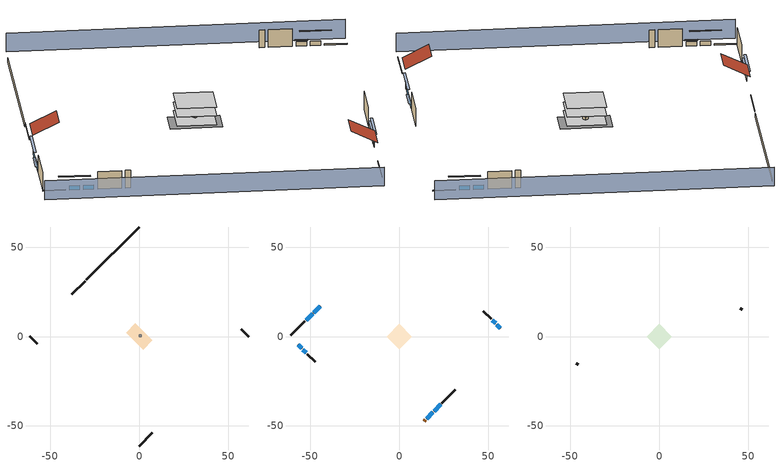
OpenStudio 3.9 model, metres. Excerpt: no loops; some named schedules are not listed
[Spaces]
crawlspace - vented 1
 floor foundation (Slab1 construction): -7.42,2.12 -2.12,7.42 7.42,-2.12 2.12,-7.42 z-0.91
 wall outside (RimJoist1 construction): -30.35,31.01 -37.7,23.67 z0.3:0.61
 wall outside (RimJoist2 construction): 61.36,0 57.27,4.09 z0.3:0.61
 wall outside (RimJoist3 construction): 0,-61.36 7.35,-54.01 z0.3:0.61
 wall outside (RimJoist4 construction): -61.36,0 -57.27,-4.09 z0.3:0.61
 wall foundation (FoundationWall1 construction): 0,61.36 -29.69,31.67 z-0.91:0.3
central ac and furnace airloop ret air space
 floor adiabatic (AdiabaticConst): 0,0 0,1 1,1 1,0 z0
 wall adiabatic (AdiabaticConst): 0,1 0,0 1,0 1,1 0,1 z0:1
 ceiling adiabatic (AdiabaticConst): 1,0 1,1 0,1 0,0 z1
conditioned space 1
 floor to crawlspace - vented 1 (Floor1 construction): -7.11,0 0,7.11 7.11,0 0,-7.11 z0.3
 floor adiabatic (AdiabaticFloorConstruction): -7.11,0 0,7.11 7.11,0 0,-7.11 z2.74
 wall outside (Wall1 construction): -52.88,8.48 -60.7,0.66 z0.3:5.18
 wall outside (Wall2 construction): 51.48,9.88 47.13,14.23 z0.3:5.18
 wall outside (Wall3 construction): 23.92,-37.44 31.48,-29.88 z0.3:5.18
 wall outside (Wall4 construction): -51.48,-9.88 -47.13,-14.23 z0.3:5.18
 wall outside (AdiabaticWallConstruction): -44.33,17.03 -47.95,13.41 / -48.6,12.76 -52.22,9.14 / 19.51,-41.85 23.27,-38.09 z0.3:1.46; 56.61,4.75 54.7,6.66 / 54.04,7.32 52.14,9.22 / -56.61,-4.75 -54.7,-6.66 / -54.04,-7.32 -52.14,-9.22 z0.3:1.52; 15.28,-46.08 18.85,-42.51 z0.3:1.43
 wall outside (AdiabaticWallConstruction 1): 13.98,-47.38 14.63,-46.73 z0.3:2.34
 window (WindowConstruction): -44.33,17.03 -47.95,13.41 z0.3:1.46
 window (WindowConstruction 1): -48.6,12.76 -52.22,9.14 z0.3:1.46
 window (WindowConstruction 2): 56.61,4.75 54.7,6.66 z0.3:1.52
 window (WindowConstruction 3): 54.04,7.32 52.14,9.22 z0.3:1.52
 window (WindowConstruction 4): 15.29,-46.08 18.85,-42.51 z0.3:1.43
 window (WindowConstruction 5): 19.51,-41.85 23.27,-38.09 z0.3:1.46
 window (WindowConstruction 6): -56.61,-4.75 -54.7,-6.66 z0.3:1.52
 window (WindowConstruction 7): -54.04,-7.32 -52.14,-9.22 z0.3:1.52
 door (Door): 13.98,-47.38 14.63,-46.73 z0.3:2.34
 ceiling adiabatic (AdiabaticFloorConstruction): 0,-7.11 7.11,0 0,7.11 -7.11,0 z2.74
attic - vented 1
 floor to conditioned space 1 (Floor2 construction Reversed): -7.11,0 0,7.11 7.11,0 0,-7.11 z5.18
 wall outside (Wall5 construction): 46.47,14.89 45.46,15.91 z0.3:5.18
 wall outside (Wall6 construction): -46.47,-14.89 -45.46,-15.91 z0.3:5.18
 roof outside (Roof1 construction): -43.67,17.69,5.18 -38.91,12.93,8.55 -33.59,18.25,8.55 -38.35,23.01,5.18
 roof outside (Roof2 construction): 13.33,-48.04,5.18 8.57,-43.28,8.55 3.25,-48.6,8.55 8.01,-53.35,5.18
shading: -64.59,-3.23 -3.23,-64.59 / 64.59,3.23 3.23,64.59 z0:5.18; -49.89,11.47 -42.39,18.97 -42.82,19.4 -50.32,11.91 z4.21; -52.44,8.92 -48.39,12.97 -48.82,13.4 -52.87,9.35 z1.77; 52.76,8.6 58.55,2.81 58.98,3.24 53.19,9.03 z4.27; 51.92,9.44 54.26,7.1 54.69,7.53 52.35,9.87 z1.83; 20.79,-40.57 13.35,-48.02 13.78,-48.45 21.22,-41 z4.18; 23.48,-37.88 19.29,-42.07 19.72,-42.5 23.91,-38.31 z1.77; -52.76,-8.6 -58.55,-2.81 -58.98,-3.24 -53.19,-9.03 z4.27; -51.92,-9.44 -54.26,-7.1 -54.69,-7.53 -52.35,-9.87 z1.83
[Site]
Portland Intl Arpt_OR: Latitude {deg}=45.59; Longitude {deg}=-122.6; Time Zone {hr}=-8; Elevation {m}=33; Terrain=Suburbs; Keep Site Location Information=Yes
[Site:GroundTemperature:Shallow]
10.2558, 8.96328, 8.85977, 9.47314, 11.9355, 14.3863, 16.5111, 17.8571, 17.9714, 16.8767, 14.8061, 12.4304
[Site:WaterMainsTemperature]
Calculation Method=Schedule; Temperature Schedule=mains temperature schedule
[Building]
Building 1
[Material] Roughness=Rough
Name | Thickness {m} | Conductivity {W/m-K} | Density {kg/m3} | Specific Heat {J/kg-K} | Thermal Absorptance | Solar Absorptance | Visible Absorptance
wood shingles or shakes | 0.00635 | 0.162714 | 1121.4 | 1465.45 | 0.9 | 0.85 | 0.85
roof rigid ins | 0.00281632 | 0.029427 | 32.04 | 1214.23 | 0.9 | 0.7 | 0.7
osb sheathing 0.5 in. | 0.0127 | 0.115458 | 512.64 | 1214.23 | 0.9 | 0.6 | 0.6
wood siding | 0.0254 | 0.102417 | 544.68 | 1172.36 | 0.9 | 0.85 | 0.85
osb sheathing 0.5 in. 1 | 0.0127 | 0.115458 | 512.64 | 1214.23 | 0.9 | 0.7 | 0.7
wall stud and cavity | 0.1397 | 0.550994 | 139.0536 | 1170.24 | 0.9 | 0.7 | 0.7
gypsum board | 0.0127 | 0.160291 | 801 | 837.4 | 0.9 | 0.6 | 0.6
wall stud and cavity 1 | 0.1397 | 0.727959 | 139.0536 | 1170.24 | 0.9 | 0.6 | 0.6
rim joist stud and cavity | 0.0508 | 0.178688 | 50.32683 | 1063.81 | 0.9 | 0.6 | 0.6
floor stud and cavity | 0.1397 | 0.923637 | 92.3553 | 1139.71 | 0.9 | 0.7 | 0.7
osb sheathing 0.75 in. | 0.01905 | 0.115458 | 512.64 | 1214.23 | 0.9 | 0.7 | 0.7
floor covering | 0.0127 | 0.0433444 | 54.468 | 1339.84 | 0.9 | 0.6 | 0.6
ceiling loosefill ins | 0.254 | 0.0480833 | 16.02 | 1046.75 | 0.9 | 0.7 | 0.7
ceiling stud and cavity | 0.1397 | 0.104117 | 65.682 | 1177.47 | 0.9 | 0.7 | 0.7
concrete 8.0 in. | 0.2032 | 1.803125 | 2242.8 | 837.4 | 0.9 | 0.7 | 0.7
soil 0.5 in. | 0.0127 | 2.9427 | 1842.3 | 418.7 | 0.9 | 0.7 | 0.7
wood siding 1; wood siding 2 | 0.0254 | 0.102417 | 544.68 | 1172.36
wall rigid ins; floor rigid ins | 0.512978 | 0.029427 | 32.04 | 1214.23 | 0.9 | 0.7 | 0.7
wall stud and cavity 2 | 0.0889 | 0.380278 | 52.3479 | 1209.89 | 0.9 | 0.7 | 0.7
door material | 0.04445 | 0.0612267 | 512.64 | 1214.23 | 0.9 | 0.7 | 0.7
floor stud and cavity 1 | 0.1397 | 1.75129 | 37.0049 | 1207.88 | 0.9 | 0.7 | 0.7
wall stud and cavity 3 | 0.0889 | 0.391764 | 83.0341 | 1211.67 | 0.9 | 0.7 | 0.7
furniture material conditioned space 1 | 0.1524 | 0.115458 | 640.8 | 1214.23 | 0.9 | 0.6 | 0.6
[Construction]
Roof1 construction; Roof2 construction: wood shingles or shakes, roof rigid ins, osb sheathing 0.5 in.
Wall1 construction; Wall2 construction; Wall3 construction; Wall4 construction: wood siding, osb sheathing 0.5 in. 1, wall stud and cavity, gypsum board
Wall5 construction; Wall6 construction: wood siding, osb sheathing 0.5 in. 1, wall stud and cavity 1
RimJoist1 construction; RimJoist2 construction; RimJoist3 construction; RimJoist4 construction: wood siding, rim joist stud and cavity
Floor1 construction: floor stud and cavity, osb sheathing 0.75 in., floor covering
Floor2 construction Reversed: gypsum board, ceiling stud and cavity, ceiling loosefill ins
FoundationWall1 construction: concrete 8.0 in.
Slab1 construction: soil 0.5 in.
WindowConstruction; WindowConstruction 1; WindowConstruction 2; WindowConstruction 3; WindowConstruction 4; WindowConstruction 5; WindowConstruction 6; WindowConstruction 7: WindowMaterial
AdiabaticWallConstruction: wood siding 1, wall rigid ins, wall stud and cavity 2, gypsum board
Door: door material
AdiabaticWallConstruction 1: wood siding 2, wall rigid ins, wall stud and cavity 2, gypsum board
AdiabaticFloorConstruction: floor stud and cavity 1, floor rigid ins, osb sheathing 0.75 in., floor covering
PartitionWallConstruction: gypsum board, wall stud and cavity 3, gypsum board
furniture construction conditioned space 1: furniture material conditioned space 1
AdiabaticConst: Adiabatic
[WindowMaterial:SimpleGlazingSystem]
WindowMaterial: U-Factor {W/m2-K}=2.78222; Solar Heat Gain Coefficient=0.56
[Material:NoMass]
Adiabatic: Roughness=Rough; Thermal Resistance {m2-K/W}=176.1
[ThermalZone] Multiplier=1; Use Ideal Air Loads=No
Name | Volume {m3} | Thermostat
conditioned space | 493.619 | conditioned space temperature setpoint
attic - vented | 75.9013
crawlspace - vented | 123.405
central ac and furnace airloop ret air zone | 1
[Sizing:Zone] Zone Cooling Design Supply Air Temperature Input Method=SupplyAirTemperature; Zone Cooling Design Supply Air Temperature {C}=14; Zone Cooling Design Supply Air Temperature Difference {deltaC}=11.11; Zone Heating Design Supply Air Temperature Input Method=SupplyAirTemperature; Zone Heating Design Supply Air Temperature {C}=40; Zone Heating Design Supply Air Temperature Difference {deltaC}=11.11; Zone Cooling Design Supply Air Humidity Ratio {kg-H2O/kg-air}=0.0085; Zone Heating Design Supply Air Humidity Ratio {kg-H2O/kg-air}=0.008; Cooling Design Air Flow Method=DesignDay; Heating Design Air Flow Method=DesignDay; Account for Dedicated Outdoor Air System=No; Dedicated Outdoor Air System Control Strategy=NeutralSupplyAir; Dedicated Outdoor Air Low Setpoint Temperature for Design {C}=autosize; Dedicated Outdoor Air High Setpoint Temperature for Design {C}=autosize; Zone Load Sizing Method=Sensible Load Only No Latent Load; Zone Latent Cooling Design Supply Air Humidity Ratio Input Method=HumidityRatioDifference; Zone Cooling Design Supply Air Humidity Ratio Difference {kgWater/kgDryAir}=0.005; Zone Latent Heating Design Supply Air Humidity Ratio Input Method=HumidityRatioDifference; Zone Humidification Design Supply Air Humidity Ratio Difference {kgWater/kgDryAir}=0.005; Sizing Option=Coincident
attic - vented; crawlspace - vented; central ac and furnace airloop ret air zone
[Space]
Name | Thermal Zone | Volume {m3}
conditioned space 1 | conditioned space | 493.619
attic - vented 1 | attic - vented | 75.9013
crawlspace - vented 1 | crawlspace - vented | 123.405
central ac and furnace airloop ret air space | central ac and furnace airloop ret air zone
[ThermostatSetpoint:DualSetpoint]
conditioned space temperature setpoint: Heating Setpoint Temperature Schedule=heating setpoint; Cooling Setpoint Temperature Schedule=cooling setpoint; Temperature Difference Between Cutout And Setpoint {deltaC}=0
[Foundation:Kiva]
Foundation Kiva 1: Initial Indoor Air Temperature {C}=8.24991; Wall Height Above Grade {m}=0.3048; Wall Depth Below Slab {m}=0.2032
[Foundation:Kiva:Settings]
Soil Conductivity {W/m-K}=2.9427; Soil Density {kg/m3}=1842.3; Soil Specific Heat {J/kg-K}=418.7; Ground Solar Absorptivity=0.9; Ground Thermal Absorptivity=0.9; Ground Surface Roughness {m}=0.03; Far-Field Width {m}=40; Deep-Ground Boundary Condition=ZeroFlux; Deep-Ground Depth {m}=40; Minimum Cell Dimension {m}=0.2; Maximum Cell Growth Coefficient=3; Simulation Timestep=Timestep
[SurfaceProperty:ExposedFoundationPerimeter]
Slab1: Exposed Perimeter Calculation Method=TotalExposedPerimeter; Total Exposed Perimeter {m}=41.9862
[SurfaceProperty:IncidentSolarMultiplier] Incident Solar Multiplier=1; Incident Solar Multiplier Schedule=trans schedule winter=0.85 summer=0.7
Window1; Window2; Window3; Window4; Window5; Window6; Window7; Window8
[InternalMass:Definition] Design Level Calculation Method=SurfaceArea
Name | Construction | Surface Area {m2}
partition wall mass | PartitionWallConstruction | 202.436
furniture mass conditioned space 1 | furniture construction conditioned space 1 | 80.97429
[InternalMass] Space or SpaceType=conditioned space 1; Multiplier=1
Name | Internal Mass Definition
partition wall mass | partition wall mass
furniture mass conditioned space 1 | furniture mass conditioned space 1
[Fan:SystemModel]
central ac and furnace supply fan: Availability Schedule=Always On Discrete; Design Maximum Air Flow Rate {m3/s}=0.691875; Speed Control Method=Discrete; Electric Power Minimum Flow Rate Fraction=0.2; Design Pressure Rise {Pa}=500; Motor Efficiency=1; Motor In Air Stream Fraction=1; Design Electric Power Consumption {W}=autosize; Design Power Sizing Method=PowerPerFlow; Electric Power Per Unit Flow Rate {W/(m3/s)}=794.58; Electric Power Per Unit Flow Rate Per Unit Pressure {W-s/m3-Pa}=1.66667; Fan Total Efficiency=0.7; Motor Loss Radiative Fraction=0; Speed Flow Fraction 1=0.90723; Speed Electric Power Fraction 1=0.74671; Speed Flow Fraction 2=1; Speed Electric Power Fraction 2=1
[EnergyManagementSystem:Sensor]
Name | Output Variable or Output Meter Index Key | Output Variable or Output Meter
central_ac_and_furnace_supply_fan_s; central_ac_and_furnace_supply_fan_s_1 | central ac and furnace supply fan | Fan Electricity Energy
water_heater_T_set | water heater setpoint | Schedule Value
out_pb_s |  | Site Outdoor Air Barometric Pressure
out_wt_s |  | Site Outdoor Air Humidity Ratio
site_vw_s |  | Site Wind Speed
cool_season | cooling season schedule | Schedule Value
central_ac_and_furnace_airloop_Fan_RTF_s | central ac and furnace supply fan | Fan Runtime Fraction Speed 1
central_ac_and_furnace_airloop_Fan_RTF_s_1 | central ac and furnace supply fan | Fan Runtime Fraction Speed 2
central_ac_and_furnace_airloop_AH_MFR_s | Node 8 | System Node Mass Flow Rate
central_ac_and_furnace_airloop_AH_VFR_s | Node 8 | System Node Current Density Volume Flow Rate
central_ac_and_furnace_airloop_AH_Tout_s | Node 8 | System Node Temperature
central_ac_and_furnace_airloop_AH_Wout_s | Node 8 | System Node Humidity Ratio
central_ac_and_furnace_airloop_RA_T_s | Node 11 | System Node Temperature
central_ac_and_furnace_airloop_Ra_W_s | Node 11 | System Node Humidity Ratio
central_ac_and_furnace_airloop_0_DZ_T_s | crawlspace - vented | Zone Air Temperature
central_ac_and_furnace_airloop_0_DZ_W_s | crawlspace - vented | Zone Mean Air Humidity Ratio
natural_vent_s | natural vent schedule | Schedule Value
htg_sp_s | heating setpoint | Schedule Value
clg_sp_s | cooling setpoint | Schedule Value
mech_vent_range_fan_0_sch_s | mech vent range fan 0 schedule | Schedule Value
mech_vent_bath_fan_0_sch_s | mech vent bath fan 0 schedule | Schedule Value
clothes_dryer_exhaust_0_sch_s | clothes_dryer | Schedule Value
htg_load_cond |  | Heating:EnergyTransfer:Zone:CONDITIONED SPACE
clg_load_cond |  | Cooling:EnergyTransfer:Zone:CONDITIONED SPACE
htg_load_duct |  | Heating:EnergyTransfer:Zone:CENTRAL AC AND FURNACE AIRLOOP RET AIR ZONE
clg_load_duct |  | Cooling:EnergyTransfer:Zone:CENTRAL AC AND FURNACE AIRLOOP RET AIR ZONE
s_conv | Floor1 | Surface Inside Face Convection Heat Gain Energy
s_ig | Floor1 | Surface Inside Face Internal Gains Radiation Heat Gain Energy
s_sol | Floor1 | Surface Inside Face Solar Radiation Heat Gain Energy
s_lgt | Floor1 | Surface Inside Face Lights Radiation Heat Gain Energy
s_surf | Floor1 | Surface Inside Face Net Surface Thermal Radiation Heat Gain Energy
s_conv_1 | Floor2 | Surface Inside Face Convection Heat Gain Energy
s_ig_1 | Floor2 | Surface Inside Face Internal Gains Radiation Heat Gain Energy
s_sol_1 | Floor2 | Surface Inside Face Solar Radiation Heat Gain Energy
s_lgt_1 | Floor2 | Surface Inside Face Lights Radiation Heat Gain Energy
s_surf_1 | Floor2 | Surface Inside Face Net Surface Thermal Radiation Heat Gain Energy
s_conv_2 | inferred conditioned ceiling | Surface Inside Face Convection Heat Gain Energy
s_ig_2 | inferred conditioned ceiling | Surface Inside Face Internal Gains Radiation Heat Gain Energy
s_sol_2 | inferred conditioned ceiling | Surface Inside Face Solar Radiation Heat Gain Energy
s_lgt_2 | inferred conditioned ceiling | Surface Inside Face Lights Radiation Heat Gain Energy
s_surf_2 | inferred conditioned ceiling | Surface Inside Face Net Surface Thermal Radiation Heat Gain Energy
s_conv_3 | inferred conditioned floor | Surface Inside Face Convection Heat Gain Energy
s_ig_3 | inferred conditioned floor | Surface Inside Face Internal Gains Radiation Heat Gain Energy
s_sol_3 | inferred conditioned floor | Surface Inside Face Solar Radiation Heat Gain Energy
s_lgt_3 | inferred conditioned floor | Surface Inside Face Lights Radiation Heat Gain Energy
s_surf_3 | inferred conditioned floor | Surface Inside Face Net Surface Thermal Radiation Heat Gain Energy
ss_sol | Door1 | Surface Inside Face Solar Radiation Heat Gain Energy
ss_lgt | Door1 | Surface Inside Face Lights Radiation Heat Gain Energy
ss_conv | Door1 | Surface Inside Face Convection Heat Gain Energy
ss_ig | Door1 | Surface Inside Face Internal Gains Radiation Heat Gain Energy
ss_surf | Door1 | Surface Inside Face Net Surface Thermal Radiation Heat Gain Energy
ss_conv_1 | Window1 | Surface Inside Face Convection Heat Gain Energy
ss_ig_1 | Window1 | Surface Inside Face Internal Gains Radiation Heat Gain Energy
ss_surf_1 | Window1 | Surface Inside Face Net Surface Thermal Radiation Heat Gain Energy
ss_trans_in | Window1 | Surface Window Transmitted Solar Radiation Rate
ss_back_out | Window1 | Surface Window Shortwave from Zone Back Out Window Heat Transfer Rate
ss_trans_out | Window1 | Surface Inside Face Initial Transmitted Diffuse Transmitted Out Window Solar Radiation Rate
ss_conv_2 | Window2 | Surface Inside Face Convection Heat Gain Energy
ss_ig_2 | Window2 | Surface Inside Face Internal Gains Radiation Heat Gain Energy
ss_surf_2 | Window2 | Surface Inside Face Net Surface Thermal Radiation Heat Gain Energy
ss_trans_in_1 | Window2 | Surface Window Transmitted Solar Radiation Rate
ss_back_out_1 | Window2 | Surface Window Shortwave from Zone Back Out Window Heat Transfer Rate
ss_trans_out_1 | Window2 | Surface Inside Face Initial Transmitted Diffuse Transmitted Out Window Solar Radiation Rate
ss_conv_3 | Window3 | Surface Inside Face Convection Heat Gain Energy
ss_ig_3 | Window3 | Surface Inside Face Internal Gains Radiation Heat Gain Energy
ss_surf_3 | Window3 | Surface Inside Face Net Surface Thermal Radiation Heat Gain Energy
ss_trans_in_2 | Window3 | Surface Window Transmitted Solar Radiation Rate
ss_back_out_2 | Window3 | Surface Window Shortwave from Zone Back Out Window Heat Transfer Rate
ss_trans_out_2 | Window3 | Surface Inside Face Initial Transmitted Diffuse Transmitted Out Window Solar Radiation Rate
ss_conv_4 | Window4 | Surface Inside Face Convection Heat Gain Energy
ss_ig_4 | Window4 | Surface Inside Face Internal Gains Radiation Heat Gain Energy
ss_surf_4 | Window4 | Surface Inside Face Net Surface Thermal Radiation Heat Gain Energy
ss_trans_in_3 | Window4 | Surface Window Transmitted Solar Radiation Rate
ss_back_out_3 | Window4 | Surface Window Shortwave from Zone Back Out Window Heat Transfer Rate
ss_trans_out_3 | Window4 | Surface Inside Face Initial Transmitted Diffuse Transmitted Out Window Solar Radiation Rate
ss_conv_5 | Window5 | Surface Inside Face Convection Heat Gain Energy
ss_ig_5 | Window5 | Surface Inside Face Internal Gains Radiation Heat Gain Energy
ss_surf_5 | Window5 | Surface Inside Face Net Surface Thermal Radiation Heat Gain Energy
ss_trans_in_4 | Window5 | Surface Window Transmitted Solar Radiation Rate
ss_back_out_4 | Window5 | Surface Window Shortwave from Zone Back Out Window Heat Transfer Rate
ss_trans_out_4 | Window5 | Surface Inside Face Initial Transmitted Diffuse Transmitted Out Window Solar Radiation Rate
ss_conv_6 | Window6 | Surface Inside Face Convection Heat Gain Energy
ss_ig_6 | Window6 | Surface Inside Face Internal Gains Radiation Heat Gain Energy
ss_surf_6 | Window6 | Surface Inside Face Net Surface Thermal Radiation Heat Gain Energy
[OtherEquipment:Definition] Design Level Calculation Method=EquipmentLevel
Name | Design Level {W} | Fraction Latent | Fraction Radiant | Fraction Lost
water heater sens; central ac and furnace airloop_0 SupSensLkToCond; central ac and furnace airloop_0 SupCondToLv; central ac and furnace airloop_0 RetCondToRP; central ac and furnace airloop_0 RetSensLkToRP; central ac and furnace airloop_0 SupCondToDZ; central ac and furnace airloop_0 RetCondToDZ; central ac and furnace airloop_0 SupSensLkToDZ; mech vent house fan sensible load | 0 | 0 | 0 | 0
water heater lat; central ac and furnace airloop_0 SupLatLkToCond; central ac and furnace airloop_0 RetLatLkToRP; central ac and furnace airloop_0 SupLatLkToDZ; mech vent house fan latent load | 0 | 1 | 0 | 0
water heater energy adjustment1 | 0.01 | 0 | 0 | 1
clothes dryer 2 | 0 | 0.015 | 0.081 | 0.85
cooking range 2 | 0 | 0.08 | 0.432 | 0.2
general water use sensible | -43.4886 | 0 | 0.6 | 0
general water use latent | 44.1266 | 1 | 0 | 0
[OtherEquipment]
Name | Other Equipment Definition | Space or SpaceType | Schedule | Fuel Type
water heater sens | water heater sens | conditioned space 1 | Always On Discrete
water heater lat | water heater lat | conditioned space 1 | Always On Discrete
water heater energy adjustment1 | water heater energy adjustment1 | conditioned space 1 | Always On Discrete | Electricity
clothes dryer 1 | clothes dryer 2 | conditioned space 1 | clothes_dryer | Electricity
cooking range 1 | cooking range 2 | conditioned space 1 | cooking_range | Electricity
general water use sensible | general water use sensible | conditioned space 1 | general water use schedule
general water use latent | general water use latent | conditioned space 1 | general water use schedule
central ac and furnace airloop_0 SupSensLkToCond | central ac and furnace airloop_0 SupSensLkToCond | conditioned space 1 | Always On Discrete
central ac and furnace airloop_0 SupLatLkToCond | central ac and furnace airloop_0 SupLatLkToCond | conditioned space 1 | Always On Discrete
central ac and furnace airloop_0 SupCondToLv | central ac and furnace airloop_0 SupCondToLv | conditioned space 1 | Always On Discrete
central ac and furnace airloop_0 RetCondToRP | central ac and furnace airloop_0 RetCondToRP | central ac and furnace airloop ret air space | Always On Discrete
central ac and furnace airloop_0 RetSensLkToRP | central ac and furnace airloop_0 RetSensLkToRP | central ac and furnace airloop ret air space | Always On Discrete
central ac and furnace airloop_0 RetLatLkToRP | central ac and furnace airloop_0 RetLatLkToRP | central ac and furnace airloop ret air space | Always On Discrete
central ac and furnace airloop_0 SupCondToDZ | central ac and furnace airloop_0 SupCondToDZ | crawlspace - vented 1 | Always On Discrete
central ac and furnace airloop_0 RetCondToDZ | central ac and furnace airloop_0 RetCondToDZ | crawlspace - vented 1 | Always On Discrete
central ac and furnace airloop_0 SupSensLkToDZ | central ac and furnace airloop_0 SupSensLkToDZ | crawlspace - vented 1 | Always On Discrete
central ac and furnace airloop_0 SupLatLkToDZ | central ac and furnace airloop_0 SupLatLkToDZ | crawlspace - vented 1 | Always On Discrete
mech vent house fan sensible load | mech vent house fan sensible load | conditioned space 1 | Always On Discrete
mech vent house fan latent load | mech vent house fan latent load | conditioned space 1 | Always On Discrete
[ElectricEquipment:Definition] Design Level Calculation Method=EquipmentLevel
Name | Design Level {W} | Fraction Latent | Fraction Radiant | Fraction Lost
clothes washer | 577.139 | 0.03 | 0.162 | 0.7
clothes dryer | 2485.63 | 0.015 | 0.081 | 0.85
dishwasher | 628.517 | 0.3 | 0.18 | 0.4
fridge | 43.7215 | 0 | 0.6 | 0
cooking range | 2043.26 | 0.08 | 0.432 | 0.2
misc tv | 435.832 | 0 | 0.6 | 0
misc plug loads | 351.658 | 0.021 | 0.558 | 0.049
whole house fan; mech vent house fan | 0 | 0 | 0 | 1
mech vent house fan cfis | 0 | 0 | 0 | 0
mech vent range fan 0; mech vent bath fan 0 | 30 | 0 | 0 | 1
[ElectricEquipment] Space or SpaceType=conditioned space 1
Name | Electric Equipment Definition | Schedule
clothes washer | clothes washer | clothes_washer
clothes dryer | clothes dryer | clothes_dryer
dishwasher | dishwasher | dishwasher
fridge | fridge | fridge schedule
cooking range | cooking range | cooking_range
misc tv | misc tv | plug_loads_tv
misc plug loads | misc plug loads | plug_loads_other
whole house fan | whole house fan | Always On Discrete
mech vent house fan | mech vent house fan | mech vent house fan schedule
mech vent house fan cfis | mech vent house fan cfis | mech vent house fan cfis schedule
mech vent range fan 0 | mech vent range fan 0 | mech vent range fan 0 schedule
mech vent bath fan 0 | mech vent bath fan 0 | mech vent bath fan 0 schedule
[WaterUse:Equipment:Definition]
Name | Peak Flow Rate {m3/s}
clothes washer | 4.03525e-06
dishwasher | 7.35622e-06
[Lights:Definition]
interior lighting: Design Level Calculation Method=LightingLevel; Lighting Level {W}=411.01; Fraction Radiant=0.6; Fraction Visible=0.2; Return Air Fraction=0
[Lights]
interior lighting: Lights Definition=interior lighting; Space or SpaceType=conditioned space 1; Schedule=lighting_interior; Fraction Replaceable=1
[Exterior:Lights:Definition]
exterior lighting: Design Level {W}=12.0218
[Exterior:Lights]
exterior lighting: Exterior Lights Definition=exterior lighting; Schedule=exterior lighting schedule
[People:Definition]
occupants: Number of People Calculation Method=People; Number of People {people}=2; Fraction Radiant=0.314171; Sensible Heat Fraction=0.56303; Carbon Dioxide Generation Rate {m3/s-W}=0; Enable ASHRAE 55 Comfort Warnings=No; Mean Radiant Temperature Calculation Type=EnclosureAveraged
[People]
occupants: People Definition=occupants; Space or SpaceType=conditioned space 1; Number of People Schedule=occupants; Activity Level Schedule=occupants activity schedule; Multiplier=1
[ZoneMixing] Schedule=Always On Continuous; Design Flow Rate Calculation Method=Flow/Zone; Design Flow Rate {m3/s}=0
Name | Zone or Space | Source Zone or Space
central ac and furnace airloop_0 ZoneMixDZToCond mix | conditioned space | crawlspace - vented
central ac and furnace airloop_0 ZoneMixCondToDZ mix | crawlspace - vented | conditioned space
whole house fan mix | attic - vented | conditioned space
[SpaceInfiltration:DesignFlowRate] Schedule=Always On Discrete
Name | Space or SpaceType | Design Flow Rate Calculation Method | Design Flow Rate {m3/s} | Air Changes per Hour {1/hr} | Constant Term Coefficient | Temperature Term Coefficient | Velocity Term Coefficient | Velocity Squared Term Coefficient
natural vent flow; whole house fan flow; infil flow | conditioned space 1 | Flow/Space | 0
infil crawlspace - vented 1 | crawlspace - vented 1 | AirChanges/Hour |  | 2.6013 | 1 | 0 | 0 | 0
crawlspace_vented 1 duct leakage imbalance infil flow | crawlspace - vented 1 | Flow/Space | 0
[SpaceInfiltration:EffectiveLeakageArea]
infil attic - vented 1: Space or SpaceType=attic - vented 1; Schedule=Always On Discrete; Effective Air Leakage Area {cm2}=3373.59; Stack Coefficient=0.000156436; Wind Coefficient=4.26639e-05
